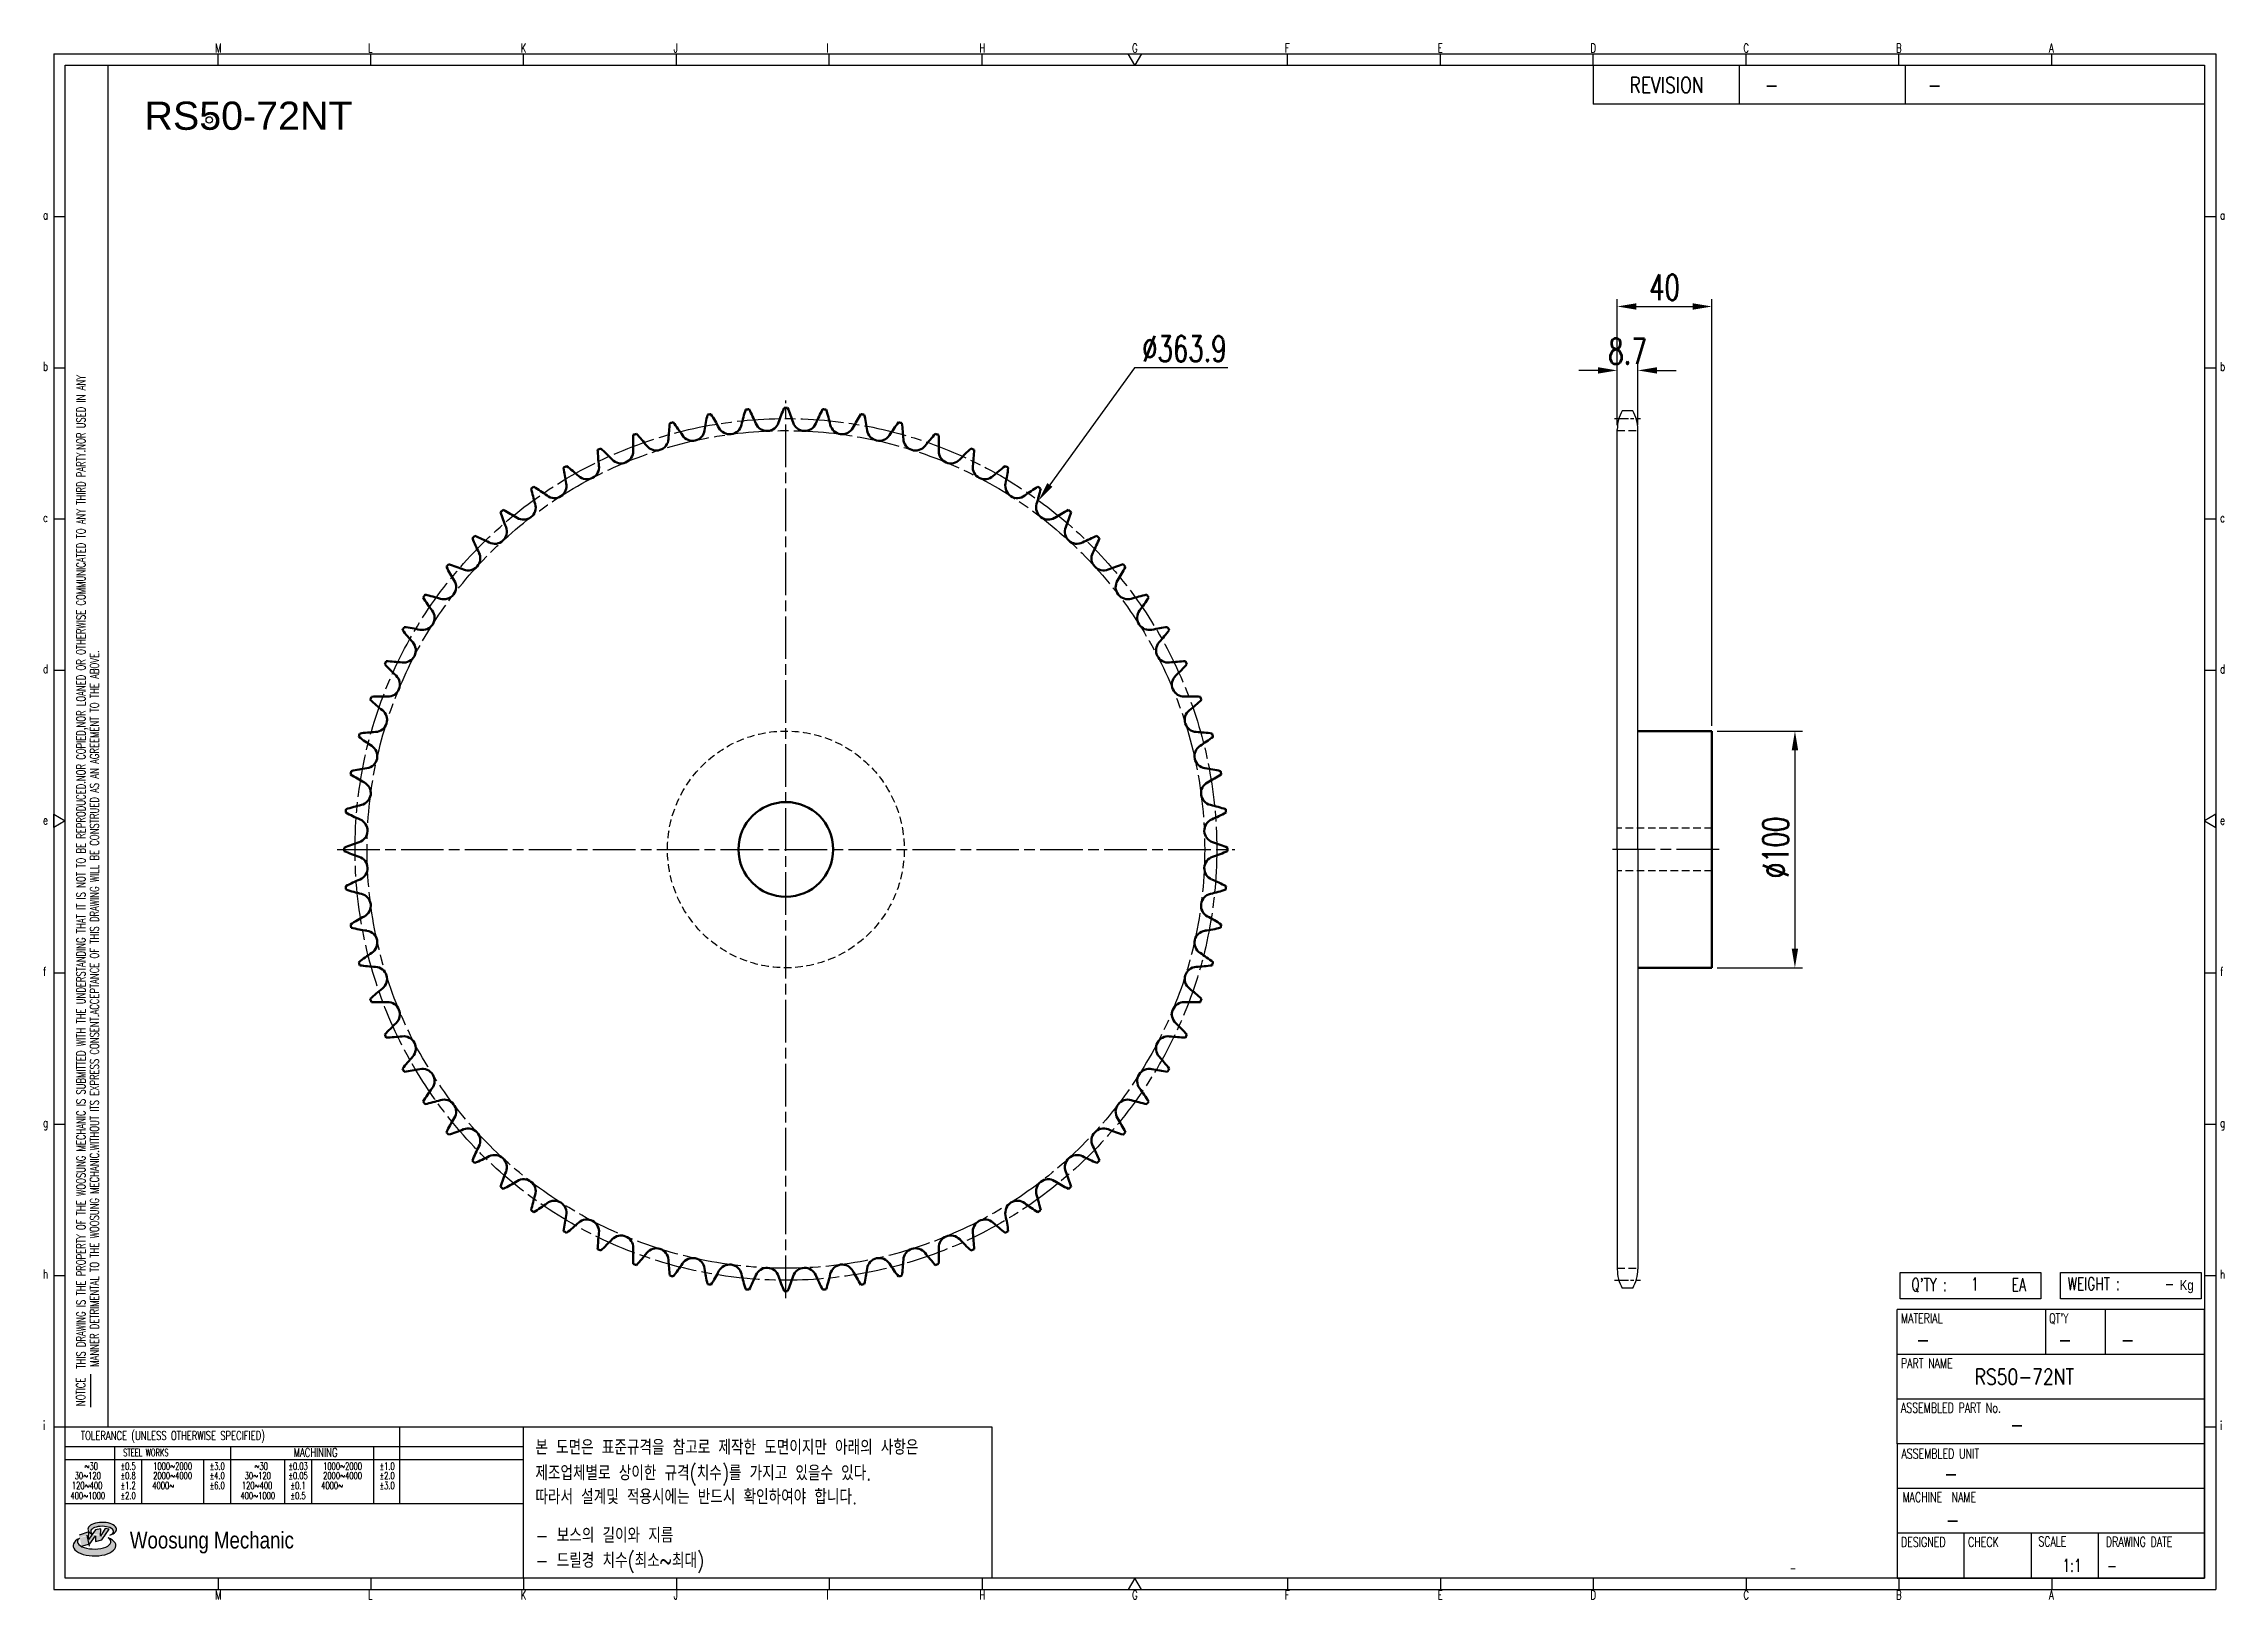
# Model space of a CAD drawing. Header units: millimetres. Extents: x 8305 to 9226, y 4748 to 5405.
import ezdxf
from ezdxf.enums import TextEntityAlignment as Align

# ---------------------------------------------------------------- set-up
doc = ezdxf.new("R2010")
doc.units = ezdxf.units.MM
for name, pattern in [('AM_ISO08W050', [18, 12, -1.5, 3, -1.5]), ('AM_ISO08W050x2', [9, 6, -0.75, 1.5, -0.75]), ('HIDDEN', [9.525, 6.35, -3.175])]:
    doc.linetypes.add(name, pattern=pattern)
for name, color, linetype, lineweight in [('20', 7, 'Continuous', 50), ('22', 30, 'AM_ISO08W050', 25), ('23', 40, 'AM_ISO08W050', 25), ('VIS', 7, 'Continuous', 50)]:
    doc.layers.add(name, color=color, linetype=linetype, lineweight=lineweight)
for name, color, linetype in [('HL', 2, 'HIDDEN'), ('S-DIM', 7, 'Continuous'), ('TITLE', 7, 'Continuous'), ('도면레이아웃', 7, 'Continuous')]:
    doc.layers.add(name, color=color, linetype=linetype)
doc.styles.add('HAN', font='ROMANS.shx', dxfattribs={"width": 0.7, "bigfont": 'whgtxt.shx'})
doc.styles.add('HKD_ST2', font='romans.shx', dxfattribs={"width": 0.7, "height": 4, "bigfont": '@extfont2.shx'})
doc.styles.add('HSG', font='SIMPLEX.shx', dxfattribs={"width": 0.7, "bigfont": 'HSG.shx'})
doc.styles.add('ROMANS', font='romans.shx', dxfattribs={"width": 0.7, "bigfont": 'whgtxt.shx'})
doc.styles.add('SLDTEXTSTYLE4', font='arial.ttf', dxfattribs={"width": 0.8})
doc.styles.get("Standard").update_dxf_attribs({"font": 'arial.ttf'})
doc.dimstyles.new('APP23', dxfattribs={"dimscale": 4.5, "dimtxt": 2.4, "dimasz": 1.8, "dimexe": 0.7, "dimexo": 0.5, "dimgap": 0.6, "dimtad": 1, "dimtoh": 1, "dimdec": 1, "dimrnd": 0.01, "dimzin": 9, "dimdsep": 46, "dimtxsty": 'HSG', "dimcen": 0, "dimclrd": 1, "dimclre": 1, "dimclrt": 256, "dimazin": 2, "dimtp": 1, "dimtm": 1, "dimtfac": 0.5, "dimtdec": 1, "dimtix": 1, "dimtofl": 0, "dimtmove": 0, "dimatfit": 3, "dimfxl": 0, "dimtvp": 1, "dimtolj": 2, "dimlwd": -1, "dimlwe": -1, "dimarcsym": 0})

# ---------------------------------------------------------------- blocks, each defined once
blk = doc.blocks.new('SUYWSHJH')
at = {"layer": '도면레이아웃'}
h = blk.add_hatch(color=10, dxfattribs=at)
h.paths.add_polyline_path([(1.544, 35.177), (1.554, 34.966), (1.779, 35.034), (2.054, 35.422), (1.908, 35.446), (1.728, 35.167), (1.741, 35.439), (1.547, 35.405), (1.292, 35.041), (1.295, 35.33), (0.943, 35.208), (1.03, 34.8), (1.336, 34.885)])
edge = h.paths.add_edge_path()
edge.add_ellipse((1.795, 35.421), major_axis=(-0.53, 0), ratio=0.487785, start_angle=122.36065, end_angle=403.39574)
edge.add_line((1.411, 35.244), (1.419, 35.261))
edge.add_ellipse((1.798, 35.344), major_axis=(-0.423, 0), ratio=0.444396, start_angle=131.58977, end_angle=386.19408, ccw=False)
edge = h.paths.add_edge_path()
edge.add_ellipse((1.512, 34.815), major_axis=(-0.793, 0), ratio=0.480113, start_angle=314.67633, end_angle=590.85213)
edge.add_ellipse((1.501, 34.958), major_axis=(-0.62, 0), ratio=0.43311, start_angle=331.7024, end_angle=574.42495, ccw=False)
for p, q in [((0, 90.118), (80.15, 90.118)), ((0, 90.118), (0, 33.191)), ((6.089, 89.693), (6.089, 90.118)), ((11.753, 89.693), (11.753, 90.118)), ((17.418, 89.693), (17.418, 90.118)), ((23.082, 89.693), (23.082, 90.118)), ((28.746, 89.693), (28.746, 90.118)), ((34.411, 89.693), (34.411, 90.118)), ((45.739, 89.693), (45.739, 90.118)), ((51.404, 89.693), (51.404, 90.118)), ((57.068, 89.693), (57.068, 90.118)), ((62.732, 89.693), (62.732, 90.118)), ((68.397, 89.693), (68.397, 90.118)), ((74.061, 89.693), (74.061, 90.118)), ((80.15, 90.118), (80.15, 33.191)), ((0, 84.085), (0.425, 84.085)), ((79.725, 84.085), (80.15, 84.085)), ((0, 78.478), (0.425, 78.478)), ((79.725, 78.478), (80.15, 78.478)), ((0, 72.87), (0.425, 72.87)), ((79.725, 72.87), (80.15, 72.87)), ((0, 67.262), (0.425, 67.262)), ((79.725, 67.262), (80.15, 67.262)), ((0, 56.047), (0.425, 56.047)), ((79.725, 56.047), (80.15, 56.047)), ((0, 50.439), (0.425, 50.439)), ((79.725, 50.439), (80.15, 50.439)), ((0, 44.832), (0.425, 44.832)), ((79.725, 44.832), (80.15, 44.832)), ((1.377, 39.947), (1.377, 41.174)), ((0, 39.224), (0.425, 39.224)), ((79.725, 39.224), (80.15, 39.224)), ((0, 33.191), (80.15, 33.191)), ((6.089, 33.616), (6.089, 33.191)), ((11.753, 33.616), (11.753, 33.191)), ((17.418, 33.616), (17.418, 33.191)), ((23.082, 33.616), (23.082, 33.191)), ((28.746, 33.616), (28.746, 33.191)), ((34.411, 33.616), (34.411, 33.191)), ((45.739, 33.616), (45.739, 33.191)), ((51.404, 33.616), (51.404, 33.191)), ((57.068, 33.616), (57.068, 33.191)), ((62.732, 33.616), (62.732, 33.191)), ((68.397, 33.616), (68.397, 33.191)), ((74.061, 33.616), (74.061, 33.191))]:
    blk.add_line(p, q)
at = {"color": 2}
for p, q in [((2.017, 39.224), (2.017, 89.693)), ((0.425, 39.224), (17.418, 39.224)), ((12.816, 39.224), (12.816, 36.382)), ((17.418, 33.616), (17.418, 39.224)), ((0.425, 38.487), (17.418, 38.487)), ((0.425, 38.012), (17.418, 38.012)), ((2.257, 38.487), (2.257, 36.382)), ((3.257, 38.012), (3.257, 36.382)), ((5.557, 38.012), (5.557, 36.382)), ((6.557, 38.5), (6.557, 36.382)), ((8.557, 38.012), (8.557, 36.382)), ((9.557, 38.026), (9.557, 36.382)), ((11.857, 38.487), (11.857, 36.382)), ((0.425, 36.382), (17.418, 36.382))]:
    blk.add_line(p, q, dxfattribs=at)
at = {"color": 6, "ltscale": 0.5}
for p, q in [((57.068, 89.693), (57.068, 88.246)), ((62.47, 89.693), (62.47, 88.246)), ((68.635, 89.693), (68.635, 88.246)), ((79.725, 88.246), (57.068, 88.246)), ((68.336, 38.59), (68.336, 43.563)), ((79.725, 43.563), (68.336, 43.563)), ((73.827, 43.563), (73.827, 41.905)), ((76.037, 43.563), (76.037, 41.905)), ((79.725, 38.59), (79.725, 43.563)), ((79.725, 41.905), (68.336, 41.905)), ((79.725, 40.248), (68.336, 40.248)), ((68.336, 38.59), (68.336, 33.616)), ((79.725, 38.59), (68.336, 38.59)), ((79.725, 33.616), (79.725, 38.59)), ((79.725, 36.932), (68.336, 36.932)), ((79.725, 35.274), (68.336, 35.274)), ((70.822, 33.616), (70.822, 35.274)), ((73.309, 33.616), (73.309, 35.274)), ((75.796, 33.616), (75.796, 35.274)), ((68.336, 33.616), (79.725, 33.616))]:
    blk.add_line(p, q, dxfattribs=at)
for points in [[(40.075, 89.693), (39.83, 90.118), (40.32, 90.118)], [(0.425, 89.693), (79.725, 89.693), (79.725, 33.616), (0.425, 33.616)], [(0.425, 61.679), (0, 61.433), (0, 61.924)], [(79.725, 61.679), (80.15, 61.433), (80.15, 61.924)], [(40.075, 33.616), (39.83, 33.191), (40.32, 33.191)]]:
    blk.add_lwpolyline(points, close=True)
at = {"layer": 'TITLE', "color": 20}
for p, q in [((68.449, 43.961), (68.449, 44.936)), ((68.449, 44.936), (73.654, 44.936)), ((73.654, 44.936), (73.654, 43.961)), ((74.39, 43.961), (74.39, 44.936)), ((74.39, 44.936), (79.595, 44.936)), ((79.595, 44.936), (79.595, 43.961)), ((73.654, 43.961), (68.449, 43.961)), ((79.595, 43.961), (74.39, 43.961))]:
    blk.add_line(p, q, dxfattribs=at)
at = {"layer": '도면레이아웃'}
for p, q in [((1.295, 35.33), (0.943, 35.208)), ((1.03, 34.8), (1.336, 34.885)), ((1.224, 35.208), (1.311, 34.8)), ((1.224, 35.208), (1.224, 35.208)), ((1.547, 35.405), (1.292, 35.041)), ((1.292, 35.041), (1.295, 35.33)), ((1.336, 34.885), (1.544, 35.177)), ((1.419, 35.261), (1.411, 35.244)), ((1.544, 35.177), (1.554, 34.966)), ((1.741, 35.439), (1.547, 35.405)), ((1.554, 34.966), (1.779, 35.034)), ((1.908, 35.446), (1.728, 35.167)), ((1.728, 35.167), (1.741, 35.439)), ((1.779, 35.034), (2.054, 35.422)), ((2.054, 35.422), (1.908, 35.446))]:
    blk.add_line(p, q, dxfattribs=at)
for centre, major_axis, ratio, start_param, end_param in [((1.795, 35.421), (-0.53, 0), 0.487785, 2.135596, 7.040584), ((1.512, 34.815), (-0.793, 0), 0.480113, 5.492138, 10.312315), ((1.501, 34.958), (-0.62, 0), 0.43311, 5.789299, 10.025607), ((1.798, 35.344), (-0.423, 0), 0.444396, 2.296675, 6.740358)]:
    blk.add_ellipse(centre, major_axis=major_axis, ratio=ratio, start_param=start_param, end_param=end_param, dxfattribs=at)
at = {"color": 4, "style": 'HKD_ST2', "width": 0.7}
for s, p in [('M', (5.988, 90.164)), ('L', (11.652, 90.164)), ('K', (17.316, 90.164)), ('J', (22.981, 90.164)), ('I', (28.645, 90.164)), ('H', (34.309, 90.164)), ('G', (39.974, 90.164)), ('F', (45.638, 90.164)), ('E', (51.302, 90.164)), ('D', (56.967, 90.164)), ('C', (62.631, 90.164)), ('B', (68.295, 90.164)), ('A', (73.96, 90.164)), ('a', (-0.395, 83.976)), ('a', (80.305, 83.97)), ('b', (-0.395, 78.368)), ('b', (80.305, 78.362)), ('c', (-0.395, 72.76)), ('c', (80.305, 72.754)), ('d', (-0.395, 67.153)), ('d', (80.305, 67.147)), ('e', (-0.395, 61.545)), ('e', (80.305, 61.539)), ('f', (-0.395, 55.937)), ('f', (80.305, 55.931)), ('g', (-0.395, 50.33)), ('g', (80.305, 50.324)), ('h', (-0.395, 44.722)), ('h', (80.305, 44.716)), ('i', (-0.395, 39.114)), ('i', (80.305, 39.108)), ('M', (5.988, 32.824)), ('L', (11.652, 32.824)), ('K', (17.316, 32.824)), ('J', (22.981, 32.824)), ('I', (28.645, 32.824)), ('H', (34.309, 32.824)), ('G', (39.974, 32.824)), ('F', (45.638, 32.824)), ('E', (51.302, 32.824)), ('D', (56.967, 32.824)), ('C', (62.631, 32.824)), ('B', (68.295, 32.824)), ('A', (73.96, 32.824))]:
    blk.add_text(s, height=0.326, dxfattribs=at).set_placement(p)
for s, height, style, width, p in [('REVISION', 0.5806, 'HAN', 0.8, (58.415, 88.664)), ('-', 0.581, 'HAN', 0.8, (63.426, 88.664)), ('-', 0.581, 'HAN', 0.8, (69.468, 88.664)), ("Q'TY : ", 0.4746, 'HKD_ST2', 0.7, (68.857, 44.253)), ('1', 0.475, 'HKD_ST2', 0.7, (71.071, 44.275)), ('EA', 0.4746, 'HKD_ST2', 0.7, (72.578, 44.253)), ('WEIGHT : ', 0.4746, 'HKD_ST2', 0.7, (74.65, 44.286)), ('-', 0.581, 'HAN', 0.8, (69.029, 42.157)), ('-', 0.581, 'HAN', 0.8, (74.289, 42.157)), ('-', 0.581, 'HAN', 0.8, (76.623, 42.157)), ('-', 0.581, 'HAN', 0.8, (72.515, 39.013)), ('-', 0.581, 'HAN', 0.8, (70.067, 37.189)), ('-', 0.581, 'HAN', 0.8, (70.126, 35.48)), ('1:1', 0.4746, 'HKD_ST2', 0.7, (74.458, 33.848)), ('-', 0.475, 'HKD_ST2', 0.7, (76.112, 33.837))]:
    blk.add_text(s, height=height, dxfattribs=dict(style=style, width=width)).set_placement(p)
at = {"color": 6, "style": 'HKD_ST2', "width": 0.7}
for s, p in [(' THIS DRAWING IS THE PROPERTY OF THE WOOSUNG MECHANIC IS SUBMITTED WITH THE UNDERSTANDING THAT IT IS NOT TO BE REPRODUCED.NOR COPIED,NOR LOANED OR OTHERWISE COMMUNICATED TO ANY THIRD PARTY.NOR USED IN ANY', (1.173, 41.217)), ('MANNER DETRIMENTAL TO THE WOOSUNG MECHANIC.WITHOUT ITS EXPRESS CONSENT.ACCEPTANCE OF THIS DRAWING WILL BE CONSTRUED AS AN AGREEMENT TO THE ABOVE.', (1.672, 41.447))]:
    blk.add_text(s, height=0.326266, rotation=90, dxfattribs=at).set_placement(p)
at = {"style": 'HKD_ST2', "width": 0.7}
blk.add_text('-', height=0.475, dxfattribs=at).set_placement((78.613, 44.286), align=Align.RIGHT)
at = {"color": 4, "style": 'HKD_ST2', "width": 0.7}
for s, height, p in [('MATERIAL', 0.3651, (68.474, 43.425)), ("QT'Y", 0.3651, (73.965, 43.425)), ('PART NAME', 0.3651, (68.474, 41.756)), ('ASSEMBLED PART No.', 0.36511, (68.474, 40.109)), ('ASSEMBLED UNIT', 0.36511, (68.49, 38.408)), ('MACHINE  NAME', 0.36511, (68.532, 36.794)), ('DESIGNED', 0.3651, (68.474, 35.136)), ('CHECK', 0.3651, (70.961, 35.136)), ('SCALE', 0.3651, (73.566, 35.153)), ('DRAWING DATE', 0.36511, (76.071, 35.141))]:
    blk.add_text(s, height=height, dxfattribs=at).set_placement(p, align=Align.TOP_LEFT)
at = {"style": 'HKD_ST2', "width": 0.7}
blk.add_text('NOTICE', height=0.3263, rotation=90, dxfattribs=at).set_placement((1.163, 39.988))
for s, height, style, width, p in [('TOLERANCE (UNLESS OTHERWISE SPECIFIED)', 0.32627, 'HKD_ST2', 0.7, (4.417, 38.896)), ('-', 0.326, 'ROMANS', 0.65, (64.469, 33.975))]:
    blk.add_text(s, height=height, dxfattribs=dict(style=style, width=width)).set_placement(p, align=Align.MIDDLE_CENTER)
at = {"color": 4, "style": 'HKD_ST2', "width": 0.7}
for s, height, p in [('STEEL WORKS', 0.26101, (3.416, 38.268)), ('MACHINING', 0.3263, (9.707, 38.27)), ('%%P0.5', 0.261, (2.757, 37.762)), ('%%P0.8', 0.261, (2.757, 37.411)), ('%%P3.0', 0.261, (6.057, 37.762)), ('%%P4.0', 0.261, (6.057, 37.411)), ('%%P0.03', 0.261, (9.057, 37.762)), ('%%P0.05', 0.261, (9.057, 37.411)), ('%%P1.0', 0.261, (12.357, 37.762)), ('%%P2.0', 0.261, (12.357, 37.411)), ('%%P1.2', 0.261, (2.757, 37.045)), ('%%P2.0', 0.261, (2.757, 36.67)), ('%%P6.0', 0.261, (6.057, 37.045)), ('%%P0.1', 0.261, (9.057, 37.045)), ('%%P0.5', 0.261, (9.057, 36.67)), ('%%P3.0', 0.261, (12.357, 37.045))]:
    blk.add_text(s, height=height, dxfattribs=at).set_placement(p, align=Align.MIDDLE)
for s, height, p in [('30%%126120', 0.261, (1.263, 37.411)), ('%%12630', 0.261, (1.389, 37.762)), ('2000%%1264000', 0.26101, (4.407, 37.411)), ('1000%%1262000', 0.26101, (4.407, 37.762)), ('30%%126120', 0.261, (7.563, 37.411)), ('%%12630', 0.261, (7.689, 37.762)), ('2000%%1264000', 0.26101, (10.707, 37.411)), ('1000%%1262000', 0.26101, (10.707, 37.762)), ('400%%1261000', 0.26101, (1.263, 36.67)), ('120%%126400', 0.26101, (1.237, 37.045)), ('4000%%126', 0.261, (4.061, 37.045)), ('400%%1261000', 0.26101, (7.563, 36.67)), ('120%%126400', 0.26101, (7.537, 37.045)), ('4000%%126', 0.261, (10.321, 37.045))]:
    blk.add_text(s, height=height, dxfattribs=at).set_placement(p, align=Align.MIDDLE_CENTER)
at = {"color": 1, "style": 'SLDTEXTSTYLE4', "width": 0.8}
blk.add_text('Woosung Mechanic', height=0.61957, dxfattribs=at).set_placement((2.822, 34.711))
at = {"layer": 'TITLE', "width": 0.8}
blk.add_text('Kg', height=0.3789, dxfattribs=at).set_placement((78.807, 44.286))
blk = doc.blocks.new('*D2')
at = {"layer": 'Defpoints', "color": 0, "transparency": 16777216}
for p in [(8978.52, 5266.63), (8969.82, 5241.21), (8978.52, 5241.21)]:
    blk.add_point(p, dxfattribs=at)
at = {"layer": 'S-DIM', "color": 1, "transparency": 16777216}
for p, q in [((8969.82, 5243.46), (8969.82, 5269.78)), ((8978.52, 5243.46), (8978.52, 5269.78)), ((8961.72, 5266.63), (8953.62, 5266.63)), ((8986.62, 5266.63), (8994.72, 5266.63))]:
    blk.add_line(p, q, dxfattribs=at)
for points in [[(8961.72, 5267.98), (8961.72, 5265.28), (8969.82, 5266.63)], [(8986.62, 5267.98), (8986.62, 5265.28), (8978.52, 5266.63)]]:
    blk.add_solid(points, dxfattribs=at)
at = {"layer": 'S-DIM', "transparency": 16777216, "insert": (8974.17, 5274.73), "char_height": 10.8, "attachment_point": 5, "style": 'HSG'}
blk.add_mtext('\\A2;8.7', dxfattribs=at)
blk = doc.blocks.new('*D3')
at = {"layer": 'Defpoints', "color": 0, "transparency": 16777216}
for p in [(9009.82, 5293.63), (8969.82, 5241.21), (9009.82, 5114.32)]:
    blk.add_point(p, dxfattribs=at)
at = {"layer": 'S-DIM', "color": 1, "transparency": 16777216}
for p, q in [((8969.82, 5243.46), (8969.82, 5296.78)), ((9009.82, 5116.57), (9009.82, 5296.78)), ((8977.92, 5293.63), (9001.72, 5293.63))]:
    blk.add_line(p, q, dxfattribs=at)
for points in [[(8977.92, 5294.98), (8977.92, 5292.28), (8969.82, 5293.63)], [(9001.72, 5294.98), (9001.72, 5292.28), (9009.82, 5293.63)]]:
    blk.add_solid(points, dxfattribs=at)
at = {"layer": 'S-DIM', "transparency": 16777216, "insert": (8989.82, 5301.73), "char_height": 10.8, "attachment_point": 5, "style": 'HSG'}
blk.add_mtext('\\A2;40', dxfattribs=at)
blk = doc.blocks.new('*D4')
at = {"layer": 'Defpoints', "color": 0, "transparency": 16777216}
for p in [(9009.82, 5114.32), (9009.82, 5014.32), (9044.87, 5014.32)]:
    blk.add_point(p, dxfattribs=at)
at = {"layer": 'S-DIM', "color": 1, "transparency": 16777216}
for p, q in [((9012.07, 5114.32), (9048.02, 5114.32)), ((9044.87, 5106.22), (9044.87, 5022.42)), ((9012.07, 5014.32), (9048.02, 5014.32))]:
    blk.add_line(p, q, dxfattribs=at)
for points in [[(9043.52, 5106.22), (9046.22, 5106.22), (9044.87, 5114.32)], [(9043.52, 5022.42), (9046.22, 5022.42), (9044.87, 5014.32)]]:
    blk.add_solid(points, dxfattribs=at)
at = {"layer": 'S-DIM', "transparency": 16777216, "insert": (9036.77, 5065.19), "char_height": 10.8, "attachment_point": 5, "rotation": 90, "style": 'HSG'}
blk.add_mtext('\\A2;%%c100', dxfattribs=at)
blk = doc.blocks.new('*D5')
at = {"layer": 'Defpoints', "color": 0, "transparency": 16777216}
for p in [(8725.42, 5211.7), (8511.94, 4916.94)]:
    blk.add_point(p, dxfattribs=at)
at = {"layer": 'S-DIM', "color": 1, "transparency": 16777216}
for p, q in [((8765.96, 5267.67), (8730.18, 5218.26)), ((8805.38, 5267.67), (8765.96, 5267.67))]:
    blk.add_line(p, q, dxfattribs=at)
blk.add_solid([(8729.08, 5219.05), (8731.27, 5217.47), (8725.42, 5211.7)], dxfattribs=at)
at = {"layer": 'S-DIM', "transparency": 16777216, "insert": (8787.02, 5275.77), "char_height": 10.8, "attachment_point": 5, "style": 'HSG'}
blk.add_mtext('\\A2;∅363.9', dxfattribs=at)

msp = doc.modelspace()

# ---------------------------------------------------------------- linework, layer by layer
for p, q in [((8969.82, 5064.32), (8969.82, 5241.67)), ((8976.39, 5249.6), (8971.95, 5249.6)), ((8978.52, 5064.32), (8978.52, 5241.67)), ((8969.82, 5064.32), (8969.82, 4886.98)), ((8978.52, 5064.32), (8978.52, 4886.98)), ((8976.39, 4879.04), (8971.95, 4879.04))]:
    msp.add_line(p, q)
at = {"color": 4}
msp.add_lwpolyline([(8507.91, 4820.5), (8705.72, 4820.5), (8705.72, 4756.6), (8507.91, 4756.6)], close=True, dxfattribs=at)
msp.add_circle((8375.14, 5372.4), 1.38)
for centre, start, end in [((8985.7, 5241.67), 150, 180), ((8962.65, 5241.67), 0, 30), ((8985.7, 4886.98), 180, 210), ((8962.65, 4886.98), 330, 0)]:
    msp.add_arc(centre, 15.87, start, end)
at = {"layer": '20'}
msp.add_circle((8618.68, 5064.32), 20, dxfattribs=at)
for centre, radius, start, end in [((8701.37, 5216.51), 90.22, 157.6049, 161.875), ((8618.68, 5064.32), 186.56, 89.77406, 90.22594), ((8536, 5216.51), 90.22, 18.125, 22.3951), ((8659.16, 5232.72), 90.22, 172.6049, 176.875), ((8618.68, 5064.32), 186.56, 104.77406, 105.22594), ((8499.43, 5189.92), 90.22, 33.125, 37.3951), ((8579.29, 5242.03), 5.13, 213.125, 351.875), ((8673.68, 5228.55), 90.22, 167.6049, 171.875), ((8618.68, 5064.32), 186.56, 99.77406, 100.22594), ((8510.83, 5199.84), 90.22, 28.125, 32.3951), ((8594.93, 5244.79), 5.13, 208.125, 346.875), ((8687.79, 5223.14), 90.22, 162.6049, 166.875), ((8618.68, 5064.32), 186.56, 94.77406, 95.22594), ((8523.05, 5208.72), 90.22, 23.125, 27.3951), ((8610.75, 5246.17), 5.13, 203.125, 341.875), ((8626.62, 5246.17), 5.13, 198.125, 336.875), ((8714.31, 5208.72), 90.22, 152.6049, 156.875), ((8618.68, 5064.32), 186.56, 84.77406, 85.22594), ((8549.58, 5223.14), 90.22, 13.125, 17.3951), ((8642.44, 5244.79), 5.13, 193.125, 331.875), ((8726.54, 5199.84), 90.22, 147.6049, 151.875), ((8618.68, 5064.32), 186.56, 79.77406, 80.22594), ((8563.69, 5228.55), 90.22, 8.125, 12.3951), ((8658.08, 5242.03), 5.13, 188.125, 326.875), ((8737.94, 5189.92), 90.22, 142.6049, 146.875), ((8618.68, 5064.32), 186.56, 74.77406, 75.22594), ((8578.21, 5232.72), 90.22, 3.125, 7.3951), ((8618.68, 5064.32), 186.56, 114.77406, 115.22594), ((8629.3, 5237.19), 90.22, 182.6049, 186.875), ((8479.43, 5167.31), 90.22, 43.125, 47.3951), ((8549.03, 5232.49), 5.13, 223.125, 1.875), ((8644.33, 5235.61), 90.22, 177.6049, 181.875), ((8618.68, 5064.32), 186.56, 109.77406, 110.22594), ((8488.94, 5179.05), 90.22, 38.125, 42.3951), ((8563.95, 5237.92), 5.13, 218.125, 356.875), ((8673.42, 5237.92), 5.13, 183.125, 321.875), ((8748.43, 5179.05), 90.22, 137.6049, 141.875), ((8618.68, 5064.32), 186.56, 69.77406, 70.22594), ((8593.04, 5235.61), 90.22, 358.125, 2.3951), ((8688.34, 5232.49), 5.13, 178.125, 316.875), ((8757.94, 5167.31), 90.22, 132.6049, 136.875), ((8618.68, 5064.32), 186.56, 64.77406, 65.22594), ((8608.07, 5237.19), 90.22, 353.125, 357.3951), ((8618.68, 5064.32), 186.56, 119.77406, 120.22594), ((8614.2, 5237.46), 90.22, 187.6049, 191.875), ((8470.99, 5154.78), 90.22, 48.125, 52.3951), ((8534.64, 5225.78), 5.13, 228.125, 6.875), ((8702.73, 5225.78), 5.13, 173.125, 311.875), ((8766.38, 5154.78), 90.22, 127.6049, 131.875), ((8618.68, 5064.32), 186.56, 59.77406, 60.22594), ((8623.17, 5237.46), 90.22, 348.125, 352.3951), ((8618.68, 5064.32), 186.56, 124.77406, 125.22594), ((8599.12, 5236.41), 90.22, 192.6049, 196.875), ((8463.67, 5141.56), 90.22, 53.125, 57.3951), ((8520.88, 5217.84), 5.13, 233.125, 11.875), ((8716.49, 5217.84), 5.13, 168.125, 306.875), ((8773.7, 5141.56), 90.22, 122.6049, 126.875), ((8638.25, 5236.41), 90.22, 343.125, 347.3951), ((8618.68, 5064.32), 186.56, 54.77406, 55.22594), ((8618.68, 5064.32), 186.56, 129.77406, 130.22594), ((8584.2, 5234.05), 90.22, 197.6049, 201.875), ((8457.52, 5127.76), 90.22, 58.125, 62.3951), ((8507.88, 5208.73), 5.13, 238.125, 16.875), ((8729.49, 5208.73), 5.13, 163.125, 301.875), ((8779.85, 5127.76), 90.22, 117.6049, 121.875), ((8653.17, 5234.05), 90.22, 338.125, 342.3951), ((8618.68, 5064.32), 186.56, 49.77406, 50.22594), ((8618.68, 5064.32), 186.56, 134.77406, 135.22594), ((8569.54, 5230.4), 90.22, 202.6049, 206.875), ((8452.61, 5113.47), 90.22, 63.125, 67.3951), ((8495.71, 5198.52), 5.13, 243.125, 21.875), ((8741.66, 5198.52), 5.13, 158.125, 296.875), ((8784.76, 5113.47), 90.22, 112.6049, 116.875), ((8667.83, 5230.4), 90.22, 333.125, 337.3951), ((8618.68, 5064.32), 186.56, 44.77406, 45.22594), ((8484.48, 5187.29), 5.13, 248.125, 26.875), ((8752.89, 5187.29), 5.13, 153.125, 291.875), ((8474.28, 5175.13), 5.13, 253.125, 31.875), ((8618.68, 5064.32), 186.56, 139.77406, 140.22594), ((8555.25, 5225.48), 90.22, 207.6049, 211.875), ((8448.96, 5098.81), 90.22, 68.125, 72.3951), ((8788.41, 5098.81), 90.22, 107.6049, 111.875), ((8763.09, 5175.13), 5.13, 148.125, 286.875), ((8682.12, 5225.48), 90.22, 328.125, 332.3951), ((8618.68, 5064.32), 186.56, 39.77406, 40.22594), ((8618.68, 5064.32), 186.56, 144.77406, 145.22594), ((8541.44, 5219.34), 90.22, 212.6049, 216.875), ((8446.6, 5083.88), 90.22, 73.125, 77.3951), ((8790.77, 5083.88), 90.22, 102.6049, 106.875), ((8695.92, 5219.34), 90.22, 323.125, 327.3951), ((8618.68, 5064.32), 186.56, 34.77406, 35.22594), ((8618.68, 5064.32), 186.56, 149.77406, 150.22594), ((8445.55, 5068.81), 90.22, 78.125, 82.3951), ((8465.17, 5162.12), 5.13, 258.125, 36.875), ((8772.2, 5162.12), 5.13, 143.125, 281.875), ((8791.82, 5068.81), 90.22, 97.6049, 101.875), ((8618.68, 5064.32), 186.56, 29.77406, 30.22594), ((8457.23, 5148.37), 5.13, 263.125, 41.875), ((8528.23, 5212.02), 90.22, 217.6049, 221.875), ((8780.14, 5148.37), 5.13, 138.125, 276.875), ((8709.14, 5212.02), 90.22, 318.125, 322.3951), ((8618.68, 5064.32), 186.56, 154.77406, 155.22594), ((8515.7, 5203.57), 90.22, 222.6049, 226.875), ((8445.81, 5053.7), 90.22, 83.125, 87.3951), ((8791.55, 5053.7), 90.22, 92.6049, 96.875), ((8721.67, 5203.57), 90.22, 313.125, 317.3951), ((8618.68, 5064.32), 186.56, 24.77406, 25.22594), ((8450.52, 5133.98), 5.13, 268.125, 46.875), ((8786.85, 5133.98), 5.13, 133.125, 271.875), ((8618.68, 5064.32), 186.56, 159.77406, 160.22594), ((8503.95, 5194.07), 90.22, 227.6049, 231.875), ((8447.4, 5038.68), 90.22, 88.125, 92.3951), ((8445.09, 5119.06), 5.13, 273.125, 51.875), ((8789.97, 5038.68), 90.22, 87.6049, 91.875), ((8792.28, 5119.06), 5.13, 128.125, 266.875), ((8733.41, 5194.07), 90.22, 308.125, 312.3951), ((8618.68, 5064.32), 186.56, 19.77406, 20.22594), ((8618.68, 5064.32), 186.56, 164.77406, 165.22594), ((8450.28, 5023.85), 90.22, 93.125, 97.3951), ((8787.08, 5023.85), 90.22, 82.6049, 86.875), ((8618.68, 5064.32), 186.56, 14.77406, 15.22594), ((8493.08, 5183.57), 90.22, 232.6049, 236.875), ((8440.98, 5103.72), 5.13, 278.125, 56.875), ((8796.39, 5103.72), 5.13, 123.125, 261.875), ((8744.29, 5183.57), 90.22, 303.125, 307.3951), ((8618.68, 5064.32), 186.56, 169.77406, 170.22594), ((8483.17, 5172.17), 90.22, 237.6049, 241.875), ((8454.45, 5009.32), 90.22, 98.125, 102.3951), ((8782.92, 5009.32), 90.22, 77.6049, 81.875), ((8754.2, 5172.17), 90.22, 298.125, 302.3951), ((8618.68, 5064.32), 186.56, 9.77406, 10.22594), ((8438.22, 5088.08), 5.13, 283.125, 61.875), ((8799.15, 5088.08), 5.13, 118.125, 256.875), ((8618.68, 5064.32), 186.56, 174.77406, 175.22594), ((8474.28, 5159.95), 90.22, 242.6049, 246.875), ((8459.87, 4995.22), 90.22, 103.125, 107.3951), ((8436.84, 5072.26), 5.13, 288.125, 66.875), ((8800.53, 5072.26), 5.13, 113.125, 251.875), ((8777.5, 4995.22), 90.22, 72.6049, 76.875), ((8763.09, 5159.95), 90.22, 293.125, 297.3951), ((8618.68, 5064.32), 186.56, 4.77406, 5.22594), ((8466.5, 4981.64), 90.22, 108.125, 112.3951), ((8770.87, 4981.64), 90.22, 67.6049, 71.875), ((8618.68, 5064.32), 186.56, 179.77406, 180.22594), ((8466.5, 5147), 90.22, 247.6049, 251.875), ((8436.84, 5056.38), 5.13, 293.125, 71.875), ((8800.53, 5056.38), 5.13, 108.125, 246.875), ((8770.87, 5147), 90.22, 288.125, 292.3951), ((8618.68, 5064.32), 186.56, 359.77406, 0.22594), ((8474.28, 4968.69), 90.22, 113.125, 117.3951), ((8618.68, 5064.32), 186.56, 184.77406, 185.22594), ((8763.09, 4968.69), 90.22, 62.6049, 66.875), ((8618.68, 5064.32), 186.56, 354.77406, 355.22594), ((8459.87, 5133.42), 90.22, 252.6049, 256.875), ((8438.22, 5040.56), 5.13, 298.125, 76.875), ((8799.15, 5040.56), 5.13, 103.125, 241.875), ((8777.5, 5133.42), 90.22, 283.125, 287.3951), ((8483.17, 4956.47), 90.22, 118.125, 122.3951), ((8618.68, 5064.32), 186.56, 189.77406, 190.22594), ((8454.45, 5119.32), 90.22, 257.6049, 261.875), ((8440.98, 5024.92), 5.13, 303.125, 81.875), ((8796.39, 5024.92), 5.13, 98.125, 236.875), ((8782.92, 5119.32), 90.22, 278.125, 282.3951), ((8754.2, 4956.47), 90.22, 57.6049, 61.875), ((8618.68, 5064.32), 186.56, 349.77406, 350.22594), ((8493.08, 4945.07), 90.22, 123.125, 127.3951), ((8744.29, 4945.07), 90.22, 52.6049, 56.875), ((8618.68, 5064.32), 186.56, 194.77406, 195.22594), ((8450.28, 5104.8), 90.22, 262.6049, 266.875), ((8445.09, 5009.59), 5.13, 308.125, 86.875), ((8792.28, 5009.59), 5.13, 93.125, 231.875), ((8787.08, 5104.8), 90.22, 273.125, 277.3951), ((8618.68, 5064.32), 186.56, 344.77406, 345.22594), ((8503.95, 4934.58), 90.22, 128.125, 132.3951), ((8733.41, 4934.58), 90.22, 47.6049, 51.875), ((8618.68, 5064.32), 186.56, 199.77406, 200.22594), ((8447.4, 5089.97), 90.22, 267.6049, 271.875), ((8450.52, 4994.66), 5.13, 313.125, 91.875), ((8786.85, 4994.66), 5.13, 88.125, 226.875), ((8789.97, 5089.97), 90.22, 268.125, 272.3951), ((8618.68, 5064.32), 186.56, 339.77406, 340.22594), ((8515.7, 4925.07), 90.22, 133.125, 137.3951), ((8618.68, 5064.32), 186.56, 204.77406, 205.22594), ((8445.81, 5074.94), 90.22, 272.6049, 276.875), ((8457.23, 4980.27), 5.13, 318.125, 96.875), ((8780.14, 4980.27), 5.13, 83.125, 221.875), ((8791.55, 5074.94), 90.22, 263.125, 267.3951), ((8721.67, 4925.07), 90.22, 42.6049, 46.875), ((8618.68, 5064.32), 186.56, 334.77406, 335.22594), ((8528.23, 4916.63), 90.22, 138.125, 142.3951), ((8709.14, 4916.63), 90.22, 37.6049, 41.875), ((8618.68, 5064.32), 186.56, 209.77406, 210.22594), ((8445.55, 5059.83), 90.22, 277.6049, 281.875), ((8465.17, 4966.52), 5.13, 323.125, 101.875), ((8772.2, 4966.52), 5.13, 78.125, 216.875), ((8791.82, 5059.83), 90.22, 258.125, 262.3951), ((8618.68, 5064.32), 186.56, 329.77406, 330.22594), ((8541.44, 4909.3), 90.22, 143.125, 147.3951), ((8618.68, 5064.32), 186.56, 214.77406, 215.22594), ((8446.6, 5044.76), 90.22, 282.6049, 286.875), ((8474.28, 4953.51), 5.13, 328.125, 106.875), ((8763.09, 4953.51), 5.13, 73.125, 211.875), ((8790.77, 5044.76), 90.22, 253.125, 257.3951), ((8695.92, 4909.3), 90.22, 32.6049, 36.875), ((8618.68, 5064.32), 186.56, 324.77406, 325.22594), ((8555.25, 4903.16), 90.22, 148.125, 152.3951), ((8484.48, 4941.35), 5.13, 333.125, 111.875), ((8752.89, 4941.35), 5.13, 68.125, 206.875), ((8682.12, 4903.16), 90.22, 27.6049, 31.875), ((8618.68, 5064.32), 186.56, 219.77406, 220.22594), ((8448.96, 5029.84), 90.22, 287.6049, 291.875), ((8569.54, 4898.25), 90.22, 153.125, 157.3951), ((8667.83, 4898.25), 90.22, 22.6049, 26.875), ((8788.41, 5029.84), 90.22, 248.125, 252.3951), ((8618.68, 5064.32), 186.56, 319.77406, 320.22594), ((8618.68, 5064.32), 186.56, 224.77406, 225.22594), ((8452.61, 5015.17), 90.22, 292.6049, 296.875), ((8495.71, 4930.12), 5.13, 338.125, 116.875), ((8584.2, 4894.59), 90.22, 158.125, 162.3951), ((8741.66, 4930.12), 5.13, 63.125, 201.875), ((8653.17, 4894.59), 90.22, 17.6049, 21.875), ((8784.76, 5015.17), 90.22, 243.125, 247.3951), ((8618.68, 5064.32), 186.56, 314.77406, 315.22594), ((8618.68, 5064.32), 186.56, 229.77406, 230.22594), ((8457.52, 5000.89), 90.22, 297.6049, 301.875), ((8507.88, 4919.91), 5.13, 343.125, 121.875), ((8729.49, 4919.91), 5.13, 58.125, 196.875), ((8779.85, 5000.89), 90.22, 238.125, 242.3951), ((8618.68, 5064.32), 186.56, 309.77406, 310.22594), ((8599.12, 4892.23), 90.22, 163.125, 167.3951), ((8618.68, 5064.32), 186.56, 234.77406, 235.22594), ((8463.67, 4987.08), 90.22, 302.6049, 306.875), ((8520.88, 4910.81), 5.13, 348.125, 126.875), ((8614.2, 4891.18), 90.22, 168.125, 172.3951), ((8716.49, 4910.81), 5.13, 53.125, 191.875), ((8623.17, 4891.18), 90.22, 7.6049, 11.875), ((8773.7, 4987.08), 90.22, 233.125, 237.3951), ((8638.25, 4892.23), 90.22, 12.6049, 16.875), ((8618.68, 5064.32), 186.56, 304.77406, 305.22594), ((8618.68, 5064.32), 186.56, 239.77406, 240.22594), ((8470.99, 4973.86), 90.22, 307.6049, 311.875), ((8534.64, 4902.87), 5.13, 353.125, 131.875), ((8629.3, 4891.45), 90.22, 173.125, 177.3951), ((8549.03, 4896.15), 5.13, 358.125, 136.875), ((8688.34, 4896.15), 5.13, 43.125, 181.875), ((8702.73, 4902.87), 5.13, 48.125, 186.875), ((8608.07, 4891.45), 90.22, 2.6049, 6.875), ((8766.38, 4973.86), 90.22, 228.125, 232.3951), ((8618.68, 5064.32), 186.56, 299.77406, 300.22594), ((8618.68, 5064.32), 186.56, 244.77406, 245.22594), ((8479.43, 4961.34), 90.22, 312.6049, 316.875), ((8644.33, 4893.03), 90.22, 178.125, 182.3951), ((8488.94, 4949.59), 90.22, 317.6049, 321.875), ((8563.95, 4890.72), 5.13, 3.125, 141.875), ((8579.29, 4886.61), 5.13, 8.125, 146.875), ((8658.08, 4886.61), 5.13, 33.125, 171.875), ((8673.42, 4890.72), 5.13, 38.125, 176.875), ((8748.43, 4949.59), 90.22, 218.125, 222.3951), ((8593.04, 4893.03), 90.22, 357.6049, 1.875), ((8757.94, 4961.34), 90.22, 223.125, 227.3951), ((8618.68, 5064.32), 186.56, 294.77406, 295.22594), ((8618.68, 5064.32), 186.56, 249.77406, 250.22594), ((8659.16, 4895.92), 90.22, 183.125, 187.3951), ((8618.68, 5064.32), 186.56, 254.77406, 255.22594), ((8499.43, 4938.72), 90.22, 322.6049, 326.875), ((8673.68, 4900.09), 90.22, 188.125, 192.3951), ((8510.83, 4928.8), 90.22, 327.6049, 331.875), ((8594.93, 4883.86), 5.13, 13.125, 151.875), ((8687.79, 4905.51), 90.22, 193.125, 197.3951), ((8523.05, 4919.92), 90.22, 332.6049, 336.875), ((8610.75, 4882.47), 5.13, 18.125, 156.875), ((8701.37, 4912.14), 90.22, 198.125, 202.3951), ((8536, 4912.14), 90.22, 337.6049, 341.875), ((8626.62, 4882.47), 5.13, 23.125, 161.875), ((8714.31, 4919.92), 90.22, 203.125, 207.3951), ((8549.58, 4905.51), 90.22, 342.6049, 346.875), ((8642.44, 4883.86), 5.13, 28.125, 166.875), ((8726.54, 4928.8), 90.22, 208.125, 212.3951), ((8563.69, 4900.09), 90.22, 347.6049, 351.875), ((8737.94, 4938.72), 90.22, 213.125, 217.3951), ((8618.68, 5064.32), 186.56, 284.77406, 285.22594), ((8578.21, 4895.92), 90.22, 352.6049, 356.875), ((8618.68, 5064.32), 186.56, 289.77406, 290.22594), ((8618.68, 5064.32), 186.56, 259.77406, 260.22594), ((8618.68, 5064.32), 186.56, 264.77406, 265.22594), ((8618.68, 5064.32), 186.56, 269.77406, 270.22594), ((8618.68, 5064.32), 186.56, 274.77406, 275.22594), ((8618.68, 5064.32), 186.56, 279.77406, 280.22594)]:
    msp.add_arc(centre, radius, start, end, dxfattribs=at)
at = {"layer": '22', "linetype": 'AM_ISO08W050x2'}
for p, q in [((8968.64, 5246.29), (8979.7, 5246.29)), ((8968.64, 4882.35), (8979.7, 4882.35))]:
    msp.add_line(p, q, dxfattribs=at)
at = {"layer": '23', "color": 4, "linetype": 'AM_ISO08W050x2', "ltscale": 3}
for p, q in [((8618.68, 4874.76), (8618.68, 5253.88)), ((8429.12, 5064.32), (8808.25, 5064.32)), ((9012.85, 5064.32), (8966.79, 5064.32))]:
    msp.add_line(p, q, dxfattribs=at)
for radius in [181.97, 176.89]:
    msp.add_circle((8618.68, 5064.32), radius, dxfattribs=at)
at = {"layer": 'HL', "ltscale": 0.5}
for p, q in [((8969.82, 5241.21), (8978.52, 5241.21)), ((9009.82, 5073.32), (8969.82, 5073.32)), ((9009.82, 5055.32), (8969.82, 5055.32)), ((8969.82, 4887.43), (8978.52, 4887.43))]:
    msp.add_line(p, q, dxfattribs=at)
msp.add_circle((8618.68, 5064.32), 50, dxfattribs=at)
at = {"layer": 'VIS'}
for p, q in [((9009.82, 5114.32), (8978.52, 5114.32)), ((9009.82, 5114.32), (9009.82, 5014.32)), ((9009.82, 5014.32), (8978.52, 5014.32))]:
    msp.add_line(p, q, dxfattribs=at)

# ---------------------------------------------------------------- block references
at = {"xscale": 11.3944784564014, "yscale": 11.3944784564014, "zscale": 11.3944784564014}
msp.add_blockref('SUYWSHJH', (8309.44, 4373.56), dxfattribs=at)

# ---------------------------------------------------------------- texts
at = {"color": 2}
msp.add_text('RS50-72NT', height=11.906, dxfattribs=at).set_placement((8347.8, 5368.25))
at = {"style": 'HAN', "width": 0.8}
msp.add_text('RS50-72NT', height=6.616, dxfattribs=at).set_placement((9120.81, 4838.29))
at = {"color": 4, "style": 'HAN', "width": 0.8}
for s, p in [('본 도면은 표준규격을 참고로 제작한 도면이지만 아래의 사항은', (8512.87, 4808.67)), ('제조업체별로 상이한 규격(치수)를 가지고 있을수 있다.', (8512.87, 4797.82)), ('따라서 설계및 적용시에는 반드시 확인하여야 합니다.', (8512.87, 4787.75)), ('- 보스의 길이와 지름', (8512.87, 4771.51)), ('- 드릴경 치수(최소~최대)', (8512.87, 4760.86))]:
    msp.add_text(s, height=6.2597, dxfattribs=at).set_placement(p)

# ---------------------------------------------------------------- dimensions: what is measured, and where the dimension line sits
at = {"layer": 'S-DIM'}
dim = msp.add_linear_dim(base=(9009.82, 5293.63), p1=(8969.82, 5241.21), p2=(9009.82, 5114.32), dimstyle='APP23', dxfattribs=at)
dim.commit()
dim.dimension.update_dxf_attribs({"geometry": '*D3', "text_midpoint": (8989.82, 5301.73)})
dim = msp.add_diameter_dim_2p(p1=(8511.94, 4916.94), p2=(8725.42, 5211.7), dimstyle='APP23', dxfattribs=at)
dim.commit()
dim.dimension.update_dxf_attribs({"geometry": '*D5', "text_midpoint": (8787.02, 5267.67), "dimtype": 131})
dim = msp.add_linear_dim(base=(8978.52, 5266.63), p1=(8969.82, 5241.21), p2=(8978.52, 5241.21), dimstyle='APP23', dxfattribs=at)
dim.commit()
dim.dimension.update_dxf_attribs({"geometry": '*D2', "text_midpoint": (8974.17, 5266.63), "dimtype": 128})
dim = msp.add_linear_dim(base=(9044.87, 5014.32), p1=(9009.82, 5114.32), p2=(9009.82, 5014.32), angle=90, text='%%c<>', dimstyle='APP23', dxfattribs=at)
dim.commit()
dim.dimension.update_dxf_attribs({"geometry": '*D4', "text_midpoint": (9044.87, 5065.19), "dimtype": 128})

doc.saveas('drawing.dxf')
